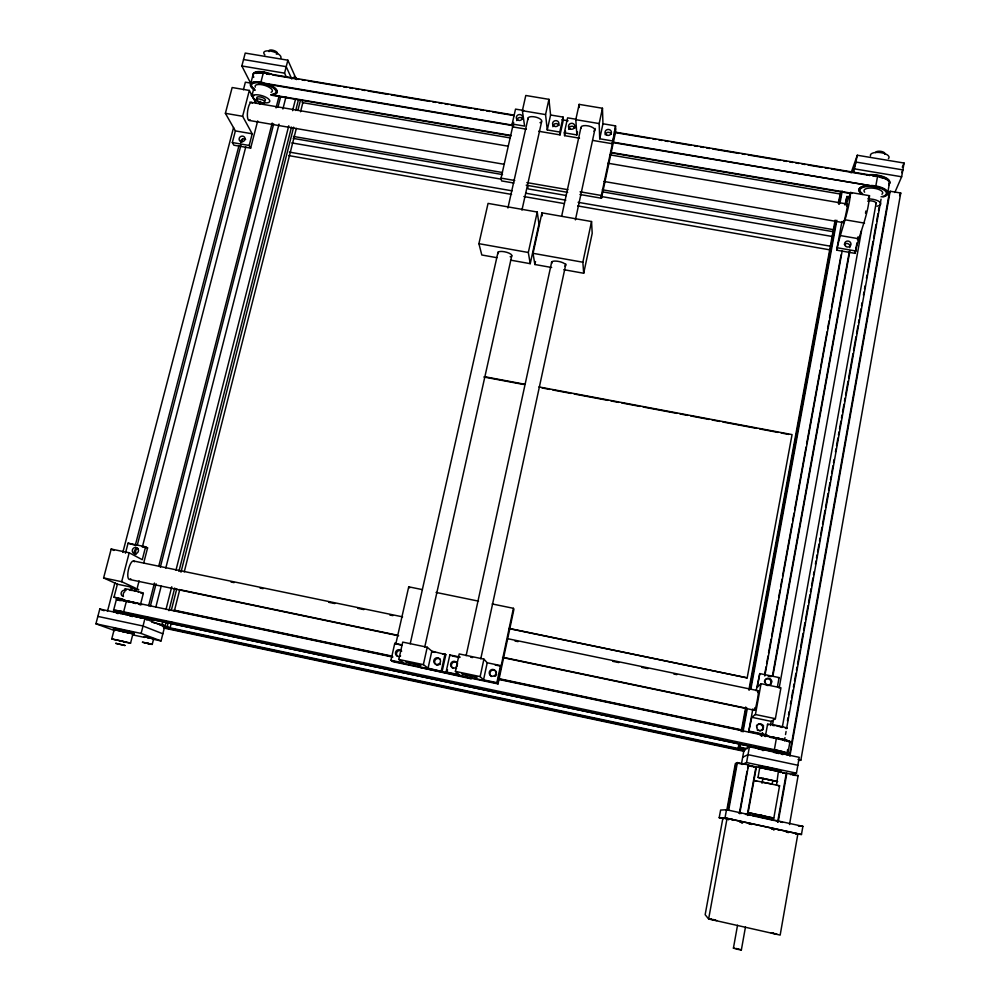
<?xml version="1.0" encoding="UTF-8"?>
<svg xmlns="http://www.w3.org/2000/svg" width="1000" height="1000" viewBox="0 0 1000 1000"><rect width="100%" height="100%" fill="white"/><g stroke="black" fill="none" stroke-linecap="round" stroke-linejoin="round"><path stroke-width="1.5" d="M843.612 220.625C842.562 231.15 849.938 196.262 846.663 205.925M795.6 833.85L801.462 834.5L802.887 826.338L726.5 809.75L720.612 810.062L719.2 817.7L723.7 818.675M790.512 774.625L796.45 773.175L799.25 757.337L749.438 746.775L744.062 749.712L741.575 763.288M894.812 192.525L901.65 176.775L904.075 163.038L857.3 155.238L851.062 172.9M789.513 824.55L798.138 775.55L778.375 771.612L776.488 785.212M799.675 760.487L800.863 760.113L900.75 193.038L890.138 191.238L889.237 193.363L789.538 754.862M797.887 833.825L780.163 935.1L708.625 918.975L705.15 914.688L722.875 818.275L727.062 818.4L797.887 833.825L795.037 833.512M761.938 815.763L773.825 818.1L779.575 785.763L754.8 780.562L756.762 781.2M787.663 749.488L786.888 753.863A14.262 0.787 11.7 0 0 786.762 753.625M787.875 753.325L789.95 741.663M887.6 193.6L889.412 183.388M777.613 822.062L786.263 773.3M778.175 822.087L786.862 773.15M789.875 756.188L890.138 191.238M766.562 735.3L748.725 731.538L751.8 717.3L771.188 721.375L775.387 718.688L780.938 687.8L761.05 683.675L757.275 687.312L759.788 673.587L779.087 677.575L777.438 686.737M841.912 221.588L836.688 250.162L855.062 253.363C859.025 233.9 868.25 215.938 869.488 195.688L850.612 192.475L846.188 204.675M737.537 925.238L733.425 948.088L736.888 949.188L741.35 950L745.45 927.1M772.2 783.787L772.75 780.713M782.375 726.938L876.15 202.963M787.438 720.913L787.975 717.837M788.525 714.762L789.075 711.688M790.45 704L791 700.925M791.55 697.85L792.925 690.163M793.462 687.087L794.013 684.013M794.562 680.938L795.938 673.25M796.488 670.175L797.038 667.1M797.588 664.025L800.05 650.2M800.6 647.125L803.075 633.288M803.625 630.212L804.987 622.525M805.537 619.45L808.012 605.612M808.562 602.537L809.938 594.862M810.475 591.788L811.025 588.713M811.575 585.638L812.95 577.95M813.5 574.875L814.05 571.8M815.425 564.113L815.962 561.038M816.513 557.962L817.062 554.888M817.613 551.812L818.988 544.125M819.538 541.05L820.088 537.975M820.638 534.913L822 527.225M822.55 524.15L825.025 510.312M825.575 507.238L828.037 493.4M828.587 490.325L829.963 482.638M830.512 479.562L831.062 476.488M831.612 473.413L832.975 465.737M833.525 462.663L834.075 459.588M835.45 451.9L836 448.825M836.55 445.75L837.913 438.062M838.462 434.988L839.013 431.912M839.562 428.837L840.938 421.15M841.488 418.075L842.038 415M842.588 411.925L843.95 404.25M844.5 401.175L845.05 398.1M845.6 395.025L848.075 381.188M848.625 378.113L853.012 353.512M853.562 350.438L856.025 336.613M856.575 333.537L857.95 325.85M858.5 322.775L859.05 319.7M859.6 316.625L860.962 308.938M861.513 305.863L862.062 302.787M863.438 295.1L863.988 292.025M864.538 288.95L865.088 285.875M866.45 278.188L867 275.125M867.55 272.05L870.025 258.212M870.575 255.138L873.037 241.3M873.587 238.225L876.062 224.387M876.6 221.312L877.975 213.637M878.525 210.562L879.075 207.488M784.438 740.713L784.975 737.638M785.525 734.575L786.075 731.5M786.625 728.438L881.062 199.188M747.45 813.925L755.987 766.838L759.463 767.3M761.538 736.175L762.1 733.112M762.65 730.037L763.487 725.438M770.987 684.025L771.538 680.95M772.375 676.35L849.362 251.438M747.625 815.45L756.462 766.663M762.025 735.938L762.588 732.862M772.875 676.075L849.887 250.875M765.325 736.587L767.562 724.25M764.112 779.05L758.025 777.463L759.775 767.487L780.713 771.975L778.713 771.8M855.062 253.363L856.975 242.825M857.513 239.812L858.062 236.788M770.438 725.537L771.188 721.375M762.013 783.225L762.837 778.625M772.513 724.925L773.35 720.312M779.15 688.1L861.513 230.85M728.737 809.762L737.387 762.588L748.587 764.975L739.712 813.737M740.275 743.088L739.425 747.7L740.763 744.175M743.012 731.875L747.25 708.838M750.913 688.863L836.85 220.25M839.95 203.35L842.212 191.05M748.725 731.538L752.85 708.9M756.162 690.8L759.788 673.587M844.938 205.05L846.95 196.5L850.013 197.013M836.688 250.162C840.625 230.75 848.988 212.537 850.612 192.475M845.55 204.15L846.95 196.5M742.087 764.463L746.562 762.537L749.438 746.775M853.775 171.8L857.3 155.238M751.8 717.3L755.425 714.513L761.05 683.675M739.562 812.212L747.025 771.237M747.575 768.2L748.587 764.975M764.638 674.538L766.038 666.85M766.6 663.775L768 656.087M768.55 653.025L771.075 639.188M771.637 636.112L778.075 600.763M778.637 597.688L780.025 590M780.588 586.925L781.988 579.237M782.55 576.163L792.062 523.913M792.625 520.837L794.025 513.15M794.587 510.075L806.062 447.05M806.625 443.975L820.062 370.2M820.625 367.125L827.062 331.775M827.613 328.7L829.013 321.012M829.575 317.938L830.975 310.262M831.538 307.188L841.05 254.925M764.788 675.987L842.138 251.112M509.137 628.612L747.175 677.875L792.05 434.6L538.913 386.925M719.2 817.7L725.013 817.85L726.5 809.75M726.85 809.862L735.362 763.538L736.1 763.188L727.537 809.825M738.975 743.85L738.125 748.462L744.862 749.275M741.225 731.562L745.738 706.988M748.85 690.088L835.15 220.075M838.25 203.175L840.837 191.375M738.888 748.012L739.725 743.413M741.975 731.15L746.2 708.162M749.575 689.762L835.662 220.738M838.763 203.875L841.012 191.612M728.025 809.8L736.625 762.938L737.387 762.588M742.525 730.812L746.75 707.775M750.125 689.362L836.05 221.1M839.15 204.213L841.4 191.938M708.625 918.975L727.062 818.4M563.85 269.688L583.688 273.25L582.85 262.213L591.538 221.537L541.95 212.85L533.05 253.325L534.862 264.5L551.65 267.5M583.688 273.25L592.2 233.325L591.538 221.537M492.175 603.95L513.413 608.312L513.925 609.275L498.038 683.9L496.875 682.688L500.525 665.575L487.212 662.775L483.913 659.125L459.212 653.938L455.4 671.4L459.363 674.762L446.1 671.963L449.837 654.938L460.125 657.087M592.962 140.45L612.388 143.737L615.538 125.887L602.95 123.775L602.463 108.263L579.138 104.375L575.8 119.663L576.875 134.925L564.338 132.812L567.612 117.85L575.962 119.25M513.413 608.312L497.438 683.275L391.975 661M579.95 194.5L601.462 198.225L601.362 195.487L615.575 128.763M601.462 198.225L615.612 131.775L615.538 125.887M480.763 658.812L565.862 264.075M575.4 219.875L595.112 128.438M496.875 682.688L483.537 679.875L480.15 676.612L483.913 659.125M612.337 140.912L599.725 138.787L599.175 123.575L602.463 108.263M483.537 679.875L487.212 662.775M599.725 138.787L602.95 123.775M576.875 134.925L577.525 131.938M466.112 655.688L551.7 261.962M561.663 216.175L580.9 127.662M445.825 654.638L442.1 671.587L428.062 668.15L423.363 664.638L398.825 659.45L402.725 642.1L427.225 647.237L431.825 651.15L445.825 654.638L442.788 654M538.638 131.263L560.05 134.887L563.325 119.987L563.075 117.088L550.588 115L548.938 99.338L525.788 95.487L522.375 110.7L524.6 126.1L512.163 124L515.525 109.113L523.812 110.5M534.862 264.5L535.513 261.55M447.512 669.775L446.887 672.6L446.1 671.963M579.525 138.175L564.587 135.65L565.562 131.175M428.062 668.15L431.825 651.15M560.05 134.887L559.788 132.037L547.275 129.938L550.588 115M510.55 260.138L530.225 263.675L528.325 252.488L537.238 212.025L488.05 203.4L478.913 243.675L481.8 254.988L496.925 257.7M530.225 263.675L538.962 223.95L537.238 212.025M441.287 670.95L445.025 653.925M559.788 132.037L563.075 117.088M424.738 647.1L511.775 255.812M521.938 210.138L541.587 121.825M423.363 664.638L427.225 647.237M547.275 129.938L545.55 114.588L548.938 99.338M410.213 643.763L498.025 252.162M507.925 207.975L528.088 118.075M498.038 683.9L393.05 661.712L390.938 660.312L394.762 643.375L402.062 644.9M395.725 644.338L408.725 586.812L422.375 589.625M513.888 183.05L501.587 180.925L501.05 178.125L513.638 122.413M171.625 621.8L170.087 627.85L167.188 626.65L168.337 622.112M171.4 610L176.762 588.812M180.987 572.163L293.637 127.163M297.85 110.512L300.525 99.925M174.3 611.2L179.65 590.013M184.25 571.85L296.337 128.4M300.55 111.75L302.838 102.675L301.55 99.825M152.225 644.412L142.487 642.225L152.225 644.412L153.663 638.75L149.462 637.688M166.275 621.275L165.125 625.8L162.162 624.575L162.925 621.562M166 609.462L171.75 586.788M175.975 570.163L288.762 125.787M292.587 110.675L295.663 98.575M152.062 639L161.038 640.925L164.65 626.688L144.925 618.612L99.787 609.038L95.925 623.8L114.738 630.612M168.95 610.688L174.7 588.025M178.912 571.4L291.5 127.112M295.712 110.487L298.4 99.913M161.038 640.925L141.125 633.438L144.925 618.612M286.438 77.25L284.562 73.15L287.875 60.2L245.225 53.087L241.85 65.975L250.963 83.825M148.625 605.75L154.438 583.062M158.7 566.413L272.188 123.038M276.05 107.9L279.15 95.8M146.812 620.05L147.587 617.025M150.287 606.438L156.088 583.75M160.35 567.1L273.7 123.875M277.95 107.238L280.663 96.65M151.938 622.413L152.7 619.388M155.787 607.312L161.175 586.175M165.8 568.05L279.037 124.113M282.887 109.012L285.963 96.938M142.325 547.087L245.775 146.888M125.45 553.188L128.062 543.175L145.6 546.8L142.275 559.7L129.2 552.775L111.188 549.05L103.612 577.925L117.387 584.2L135 587.888L121.688 581.712L103.612 577.925M250.662 148.125L249.188 145.475L252.2 133.8L242.625 116.287L249.338 90.438L232.15 87.525L225.387 113.325L235.375 130.9L232.338 142.55L233.888 145.2L250.662 148.125L257.675 120.938M259.837 104.2L260.575 101.312M136.775 589.837L139.088 580.85M143.725 562.888L147.587 547.913L145.6 546.8M123.663 641.9L130.562 643.112L132.938 633.875L114.162 629.612L111.762 638.862L116.55 640.263M140.375 604.862L143.35 593.3M121.975 599.35L114 597.2L117.387 584.2M113.612 610.2L116.45 599.275M250.588 84.162L253.088 74.538M121.688 581.712L129.2 552.775M135.225 545.625L238.95 145.7M251.875 95.9L253.825 88.35M135.013 553.888L136.575 547.85M137.363 544.837L240.963 145.037M241.737 142.012L242.525 139M116.825 611.525A14.775 0.775 13 0 1 122.05 611.487L123.65 611.825L126.5 600.825L392.812 657.075M259.275 82.362L260.8 82.625L263.3 72.95L514.237 115.15M107.463 611.375L114.95 582.65M122.825 552.413L233.562 127.55M243.412 89.75L245.375 82.188L250.875 83.125M852.438 172.275L856.05 162.062L902.862 169.9L901.675 172.638M868.425 198.388L869.488 195.688M877.4 176.7L879.212 176.588A14.512 5.65 7.4 0 1 888.775 184.788M902.288 167.188L904.075 163.038M899.587 195.637L900.75 193.038M747.175 677.875L509.012 628.4M778.413 678.175L779.087 677.575M138.575 592.288L137.988 591.912M742.688 757.25L748 754.65L797.85 765.25M117.4 612.413L138.45 617.188L137.238 617.2M113.3 628.212L131.012 631.862M796.975 775.825L798.138 775.55M153.537 638.775L152.338 638.6M779.575 785.763L778.138 785.688M772.638 780.537L762.875 778.438L765.438 779.15M111.762 638.862L130.562 643.112M733.425 948.162L734.2 948.15M779.7 770.475L777.913 770.325M780.288 770.738L780.938 770.738L777.45 769.675M778.763 771.7L779.438 771.6L758.512 767.237L761.112 768.15M758 777.362L777.675 781.5L773.888 781.062M798.462 826.05L802.887 826.338M781.4 727.337L782.288 727.35L776.538 725.788M117.325 613.462L118.263 613.538M138.55 589.85C140.7 589.35 125.712 586.413 132.113 588.462M762.387 749.15L783.938 753.875L781.925 753.763M762.163 750.375L763.5 750.5M132.162 632.675L132.812 632.5M133.188 632.925L134.4 632.962L131.788 632.163M127.713 632.788L127.238 632.45M132.9 634.075L134.1 634.113L113 629.362L114.688 629.975M771.225 784.125L772.113 784.212L770.975 783.838M263.538 73.438L261.363 73.112A12.725 4.75 16.9 0 0 256.363 73.412M776.012 752.4L776.888 752.525M258.863 82.788L513.75 125.75M127.325 632.725L128.212 632.825L127.513 632.537M765.263 768.587L767.05 768.875M711.488 919.212L710.662 919.15L715.65 920.413M716.287 920.537L716.95 920.525M775.3 725.575L772.9 725.55M776.162 770.05L778.925 770.575M753.325 766.787L754.362 766.912L753.65 766.663M765.537 768.625L767.5 768.962M115.5 628.488L118.775 629.075M243.538 59.525L286.212 66.675L291.812 79.05M522.375 110.7L545.55 114.588M575.8 119.663L599.175 123.575M241.85 65.975L284.562 73.15M561.95 119.763L568.075 120.787M854.812 168.912L901.65 176.775M614.312 131.988L877.575 176.262L875.713 186.562L612.188 142.45M266.613 73.95L269.688 74.463M272.762 74.987L298.925 79.388M302 79.9L305.075 80.425M308.15 80.938L340.462 86.375M343.537 86.888L346.613 87.413M349.688 87.925L352.762 88.438M355.85 88.963L358.925 89.475M362 90L365.075 90.512M368.15 91.037L388.15 94.4M391.225 94.913L429.688 101.388M432.775 101.9L435.85 102.425M438.925 102.938L442 103.45M445.075 103.975L448.15 104.488M451.238 105.013L471.238 108.375M474.312 108.888L477.388 109.412M480.462 109.925L483.537 110.438M486.613 110.962L489.7 111.475M492.775 112L514.312 115.612M615.85 132.7L649.7 138.387M652.775 138.912L655.85 139.425M658.938 139.95L662.013 140.463M665.088 140.975L668.162 141.5M671.237 142.012L691.237 145.375M694.312 145.9L697.4 146.412M700.475 146.938L703.55 147.45M706.625 147.963L709.7 148.488M712.775 149L738.938 153.4M742.013 153.925L745.088 154.438M748.162 154.963L780.475 160.387M783.55 160.912L786.625 161.425M789.7 161.95L792.788 162.463M795.863 162.975L798.938 163.5M802.013 164.013L805.088 164.537M808.162 165.05L822.013 167.375M825.088 167.9L828.162 168.412M831.25 168.938L869.712 175.4M872.788 175.925L875.863 176.438M260.8 82.625L512.913 125.225M612.85 142.113L877.375 186.863M526.4 129.2L512.625 126.862L512.163 124M271.012 94.688L510.925 135.425M610.9 152.387L852.35 193.375M271.238 95.162L511 135.863M610.9 152.825L850.662 193.538M302.225 102.575L509.925 137.875M609.938 154.863L840.713 194.088M251.038 95.162L254.088 95.675M249.825 102.125L508.013 146.175M607.913 163.212L847.663 204.125M225.387 113.325L242.625 116.287M845.625 219.875L864.55 223.137M248.962 120.4L504.087 164.288M603.987 181.462L843.75 222.712M293.425 136.438L502.45 172.525M602.35 189.775L832.9 229.575M293.188 138.387L502.525 174.575M602.575 191.863L833.45 231.762M235.375 130.9L252.2 133.8M839.825 235.475L858.25 238.663M501.05 178.125L514.725 180.487M526.888 182.6L567.925 189.7M580.075 191.8L601.362 195.487M291.788 142.9L500.962 179.125M600.938 196.438L833.188 236.65M526.175 185.188L567.663 192.375M566.312 195.525L528.088 188.9L527.55 185.425M289.337 152.1L512.05 190.825M525.875 193.238L565.812 200.175M578.1 202.312L830 246.125M232.338 142.55L249.188 145.475M837.575 247.825L856.025 251.038M263.3 72.95L261.788 72.688A13.85 5.162 16.9 0 0 253.65 77.45M288.612 155.575L511.562 194.412M523.862 196.55L563.837 203.512M577.675 205.925L829.837 249.85M478.913 243.675L528.325 252.488M533.05 253.325L582.85 262.213M124.138 600.75L128.25 601.525M765.612 767.075L758.737 766.012L759.762 766.488M749.4 765.75L753.062 766.513M782.725 773.075L784.475 773.337L782.525 772.788M764.613 816.162C766.488 816.4 755.713 814.087 758.375 814.825M124.475 613.837L126.525 614.225M738.575 812.987L741.338 813.5M485.213 376.812L525.1 384.325M483.825 376.987L523.675 384.487M542.062 387.95L549.725 389.4M552.788 389.975L571.175 393.438M574.25 394.012L607.962 400.363M611.025 400.95L618.688 402.388M621.75 402.962L640.15 406.425M643.213 407.013L676.925 413.363M680 413.938L687.663 415.375M690.725 415.95L709.112 419.425M712.175 420L719.837 421.438M722.913 422.013L756.625 428.363M759.688 428.95L778.088 432.413M781.15 432.987L788.812 434.425M770.763 750.837L772 751.075M765.088 766.912L778.4 769.837M770.375 780.188L767.913 779.688M780.2 772.3L780.962 772.45M470.65 657.175L472.537 657.55M132.65 590.538L129.375 590.1L130.087 590.425M875.512 186.988L877.887 187.475M123.05 641.587L125.838 642.075L116.525 639.975M130.438 615.588L128.125 615.1M763.925 816.025L761.05 815.425M739.887 821.462L742.675 822.025M773.938 829.463L772.738 829.212M436.037 592.425L478.512 601.15M135.938 545.5L128.062 543.175M143.225 547L147.587 547.913M768.062 676.038L771.025 676.65M745.462 814.312L750.675 815.387M133.925 561.05L402.587 616.862M507.9 638.737L758.238 690.738M231.012 581.987L234.075 582.625M260.025 588.025L263.075 588.65M328.725 602.3L334.837 603.562M357.738 608.325L363.85 609.6M389.8 614.987L392.85 615.625M515 641L518.05 641.637M612.712 661.312L618.812 662.575M641.712 667.337L647.825 668.6M673.775 674L676.838 674.638M136.75 589.55L134.4 589.038M126.838 600.975L124.562 600.5A13.55 0.8 13 0 0 118.112 599.5A13.55 0.8 13 0 1 123.938 600.4M147.975 637.35L143.938 636.562L147.688 637.612M149.625 637.962C156.113 639.2 142.338 635.962 147.45 637.463M151.35 638.413L148.15 637.638M768.1 767.55L770.688 768.1M751.912 766.513L749.663 766.025M179.163 589.562L397.4 635.225M504.225 657.575L745.337 708.025M129.913 579.55L398.688 635.788M502.537 657.525L754.525 710.25M755.425 714.513L775.387 718.688M401.85 645.4L394.762 643.375M432.175 651.775L435.213 652.412M452.088 655.95L459.513 657.513M495.138 664.987L501.075 666.237L500.525 665.575M726.45 818.962L728.688 819.45M772.087 828.812L774.712 829.362M114 597.2L122.812 599.062M749.262 731.162L767.188 734.95M173.85 610.112L392.05 656.125M498.862 678.65L743.012 730.15M174.088 610.538L392.525 656.612M497.925 678.838L740.788 730.062M498.275 679.325L778.337 738.337A15.5 0.963 11.6 0 1 789.5 741.825M141.962 604.663A14.75 0.875 13 0 0 126.487 600.825L124.9 600.487A14.75 0.875 13 0 0 116.575 599.538M455.4 671.4L480.15 676.612M390.938 660.312L404.087 663.088L398.825 659.45M123.65 611.825L776.225 750.088A15.525 0.862 11.7 0 1 785.975 753.375M141.012 617.1L758.775 748.05M141.375 617.25L757.113 747.763M752.163 815.7L756.625 816.637M153.4 622.725L162.162 624.575M740.2 747.237L747.188 748.725M798.05 759.513L800.863 760.113M159.625 624.637L165.125 625.8M739.425 747.7L745.425 748.975M161.713 625.487L167.188 626.65M162.9 626.325L744.987 749.912M163.35 626.987L744.663 750.45M164.037 627.537L743.875 750.688M164.137 628.112L744.25 751.35M97.863 616.413L143.025 626.013L162.85 633.8M95.925 623.8L141.125 633.438M746.562 762.537L796.45 773.175M748.138 765.163L755.987 766.838M736.625 762.938L742.638 764.225M792.425 774.85L795.462 775.5M132.6 634.85L144.575 637.413M733.625 819.925L731.587 819.412M749.237 823.4L752.212 824.025M786.462 832.087L788.5 832.513L786.263 831.975M773.625 829.438L772.337 829.163L774.175 829.513L773.2 829.262M735.837 948.45L738.888 949.15M125.425 632.362L123.038 631.825M757.887 816.912L774.587 820.575M740.95 822.237L740.175 822.062L741.538 822.337M742.175 822.562L741.413 822.4L742.862 822.625M740.812 822.3L742.15 822.588M725.013 817.85L801.462 834.5M725.888 818.925L728.913 819.587M740.625 822.225L742.487 822.575M712.887 919.488L715.35 920.062M773.737 933.2C764.925 931.413 781.587 935.525 775.413 933.6M773.625 752.337L779.062 753.575M121.013 629.538L123.438 630.075M123.775 632L124.975 632.263M148.713 637.513L146.012 637L147.825 637.55M731.188 819.4L732.013 819.587M732.425 819.6L733.25 819.775M728.3 819.425L726.787 819.1M771.912 828.95L773.225 829.237M740.188 822.138L740.962 822.3M758.737 815.062L748.975 812.763L773.825 818.1M772.5 829.1L774.438 829.513L772.825 829.175M148.562 637.725L151.662 638.3L150.162 637.85M121.875 641.325L119.462 640.775M123.35 631.487L125.725 632.05M148.65 637.413L149.925 637.7M770.013 783.6L762.688 782.288M775.75 820.837L778.05 821.375M773.238 768.65L775.537 769.188M767.913 769.463L765.812 768.962M777.775 829.65L780.025 830.188M130.662 602.062L135.412 603.225M133.85 590.8L136.213 591.375M770.013 751.162L771.15 751.438M124.087 631.663L125.275 631.938M780.312 821.912L782.537 822.438M767.2 769.3L765.362 768.838M128.95 614.788L130.1 615.062M129.938 615.913L132.537 616.562M762.275 767.087L764.175 767.562M775.7 751.888L777.337 752.337M124.775 614.263L125.775 614.525M115.962 629.012L117.55 629.462M130.213 631.725L132.775 632.362M761.812 768.25L759.775 767.487M119.062 613.075L120.838 613.6M781.213 754.125L782.763 754.587M739.788 949.4L741.35 950M115.475 630.112L114.162 629.612M778.838 770.062L779.6 770.337M138.963 604.25L139.975 604.625M99.787 609.038L104.087 610.725M111.188 549.05L113.888 550.45M420.325 667.475L471.337 678.863L470.438 678.062M449.837 654.938L450.613 655.638M408.725 586.812L409.725 587.875M249.338 90.438L256.038 103.375M287.875 60.2L296.525 79.6M541.95 212.85L542.35 215.825M564.338 132.812L564.587 135.65M579.138 104.375L579.338 107.487M551.9 263.163A7.188 2.275 12.1 0 1 559.263 261.562A7.188 2.275 12.1 0 1 564.85 266.038M511.163 256.438A7.163 2.263 12.8 0 1 510.15 256.737M498.263 253.575A7.163 2.263 12.8 0 1 504.35 251.737A7.163 2.263 12.8 0 1 511.737 255.987M528.337 119.438A7.037 2.8 12.9 0 1 531.613 116.638A7.037 2.8 12.9 0 1 540.3 119.062A7.037 2.8 12.9 0 1 539.987 122.688M552.863 126.725A3.188 2.963 -10.9 0 1 559.05 125.463M516.775 120.638A3.175 2.95 -12.9 0 1 522.575 118.7M581.2 128.338A7.075 2.825 12 0 1 588.612 125.975A7.075 2.825 12 0 1 593.938 131.175M605.138 134.75A3.2 2.988 -8.1 0 1 611.3 134.262M568.713 129.4A3.188 2.963 -10.1 0 1 574.913 128.138M456.488 666.988A3.425 3.375 -61.9 0 1 450.863 666.062A3.425 3.375 -61.9 0 1 454.137 661.287A3.425 3.375 -61.9 0 1 457 666.25M453.188 668.413A3.413 3.362 -62.1 0 1 452.25 663.112A3.413 3.362 -62.1 0 1 457.587 663.512M456.562 668.225A3.413 3.362 -62.1 0 1 455.763 668.612M491.675 676.525A3.425 3.388 -69 0 1 491.025 670.888A3.425 3.388 -69 0 1 496.45 672.412M496.538 674.175A3.425 3.388 -69 0 1 495.062 676.338M400.613 655.938A3.425 3.35 -57.5 0 1 395.975 654.963A3.425 3.35 -57.5 0 1 397.025 650.25A3.425 3.35 -57.5 0 1 401.675 651.225M397.537 656.338A3.4 3.337 -57.6 0 1 401.388 650.788M440.462 664.112A3.413 3.35 -60.4 0 1 439.787 664.688M438.125 665.238A3.413 3.35 -60.4 0 1 434.812 660.725A3.413 3.35 -60.4 0 1 440.262 659.312M119.138 600.363A13.55 0.8 13 0 1 117.912 599.888M116.688 610.6A13.575 0.712 13 0 0 116.312 611.25A13.575 0.712 12.9 0 0 115.475 611.55M118.888 610.962A13.575 0.712 13 0 1 121.713 611.5M788.7 741.462A14.25 0.887 11.6 0 0 778.962 738.562L776.425 738.012L774.375 749.75L776.862 750.3A14.262 0.787 11.7 0 1 785.088 752.4M766.175 736.112A14.25 0.887 11.6 0 1 768.175 736.438M769.262 736.625A14.25 0.887 11.6 0 1 783.238 739.575A14.25 0.887 11.6 0 1 789.062 741.587M255.1 90.337A13.863 5.1 16.9 0 1 254.4 82.35A13.863 5.1 16.9 0 1 274.088 87.875A13.863 5.1 16.9 0 1 271.2 94.862M254.788 89.55A12.737 4.675 16.9 0 1 255.4 82.825A12.737 4.675 16.9 0 1 272.762 87.587A12.737 4.675 16.9 0 1 272.025 94.275M862.575 193.675A13.35 5.125 7.5 0 1 865.275 186.75A13.35 5.125 7.5 0 1 883.85 189.9A13.35 5.125 7.5 0 1 881 196.812M879.725 177.213A13.338 5.2 7.4 0 1 882.788 178.2M862.675 194.438A14.538 5.575 7.5 0 1 863.337 186.562A14.538 5.575 7.5 0 1 883.763 189.125A14.538 5.575 7.5 0 1 882.95 196.988M758.8 748.288A15.525 0.85 11.7 0 1 773.487 750.15A15.525 0.85 11.7 0 1 786.787 754.125M759.237 748.213A14.262 0.787 11.7 0 1 765.475 748.688A14.262 0.787 11.7 0 1 781.05 751.925M783.75 752.625A14.262 0.787 11.7 0 1 785.688 753.213M760.575 749.488A15.525 0.85 11.7 0 1 761.988 748.662A15.525 0.85 11.7 0 1 781.5 752.6A15.525 0.85 11.7 0 1 786.675 754.737M770.225 737.35A15.5 0.963 11.6 0 1 785.2 740.612A15.5 0.963 11.6 0 1 789.925 742.525M760.288 735.413A15.5 0.963 11.6 0 1 761.55 735.425M763.763 735.662A15.5 0.963 11.6 0 1 782.013 739.175A15.5 0.963 11.6 0 1 790.037 741.912M768.45 724.8A10.075 0.7 11.6 0 1 771.75 724.587A10.075 0.7 11.6 0 1 784.412 727.237A10.075 0.7 11.6 0 1 785.413 728.363M773.462 737.675A10.088 0.625 11.6 0 1 776.062 738.2M778.587 738.763A10.088 0.625 11.6 0 1 780.888 739.3M782.788 739.812A10.088 0.625 11.6 0 1 784.912 740.55M869.262 175.45A10.613 4.15 7.3 0 1 877.125 175.525M868.975 175.263A14.512 5.663 7.4 0 1 884.925 177.875A14.512 5.663 7.4 0 1 888.863 184.488M873.763 175.712A13.338 5.2 7.4 0 1 876.087 175.938M878.388 176.325A13.338 5.2 7.4 0 1 885.975 179.15M866.9 175A14.512 5.663 7.4 0 1 884.038 176.912A14.512 5.663 7.4 0 1 888.95 183.95M867.7 201.163A4.737 1.787 7.6 0 1 873.8 201.425A4.737 1.787 7.6 0 1 875.7 203.9M871.4 185.463A14.538 5.575 7.5 0 1 885.588 189.562A14.538 5.575 7.5 0 1 885.638 195.637M859.438 191A14.538 5.575 7.5 0 1 866.612 185.55M876.538 186.588A13.35 5.125 7.5 0 1 878.75 187.125M867.913 198.95A9.463 3.575 7.6 0 1 879.613 201.863A9.463 3.575 7.6 0 1 876.975 206.213M864.638 192.2A9.45 3.625 7.5 0 1 873.512 188.188A9.45 3.625 7.5 0 1 881.938 194.25M875.612 152.6A4.7 1.913 7.1 0 1 881.162 151.4A4.7 1.913 7.1 0 1 884.712 154.262M870.487 155.95A9.412 3.8 7.1 0 1 880.775 152.625A9.412 3.8 7.1 0 1 888.413 158.65M115.425 611.7A14.775 0.775 12.9 0 1 126.625 613.088A14.775 0.775 12.9 0 1 141.812 617.6M118.275 611.475A13.575 0.712 12.9 0 1 134.2 614.975A13.575 0.712 12.9 0 1 140.95 617.325M117.487 612.938A14.775 0.762 12.9 0 1 117.15 611.8A14.775 0.762 12.9 0 1 136.55 616.138A14.775 0.762 12.9 0 1 140.1 618M117.975 600.15A13.55 0.8 13 0 1 121.125 600.5M118.925 600.05A14.75 0.862 13 0 1 130.688 602.362M133.2 602.95A14.75 0.862 13 0 1 135.65 603.55M116.688 599.362A14.75 0.875 13 0 1 126.487 600.825M126.15 589.688A9.575 0.637 13.1 0 1 128.363 589.325A9.575 0.637 13.1 0 1 140.938 592.325A9.575 0.637 13.1 0 1 140.85 593.188M119.925 600.612A13.55 0.8 13 0 1 118.45 600.075M124.938 600.588A13.55 0.8 13 0 1 137.213 603.425M264.9 54.95A8.988 3.475 17.2 0 1 271.312 51.225A8.988 3.475 17.2 0 1 280.712 58.212M260.125 72.325A10.125 3.787 17 0 1 264.613 72.537M294.188 76.263A4.662 1.775 16.7 0 1 295.462 79.138M254.075 98.425A3.013 2.763 -25.1 0 1 254.613 101.762M250.188 119.862A9.087 2.675 -82.4 0 1 247.625 111.025A9.087 2.675 -82.4 0 1 252.413 103.263M240.725 142.562A3.013 2.775 -26.4 0 1 245.637 139.45M135.85 554.487A3.212 3.025 -48.8 0 1 138.2 548.612M123.475 596.512A3.25 3.062 -51.6 0 1 121.375 592.362A3.25 3.062 -51.6 0 1 125.838 590.55M130.762 578.812A9.475 3.038 -76.9 0 1 128.363 569.975A9.475 3.038 -76.9 0 1 134.45 561.75M123.35 595.325A3.237 3.05 -51.7 0 1 124.8 591.675M764.412 681.45A3.4 3.3 39.8 0 1 768.6 678.938A3.4 3.3 39.8 0 1 770.875 683.375A3.4 3.3 39.8 0 1 766.287 685.113M756.425 726.025A3.425 3.325 45.9 0 1 762.25 725.713A3.425 3.325 45.9 0 1 759.75 730.925M758.037 730.562A3.425 3.325 45.9 0 1 757.288 730.075M757.7 692.487A9.938 0.65 -79.4 0 1 758.238 694.338A9.938 0.65 -79.4 0 1 755.713 707.537A9.938 0.65 -79.4 0 1 754.75 707.9M844.388 244.462A3.2 3 6.8 0 1 849.762 247.7M865.863 211.038A9.513 0.675 -78.2 0 1 865.5 213.175M253.625 76.737A13.85 5.175 16.9 0 1 256.6 72.237A13.85 5.175 16.9 0 1 269.425 73.987M255.975 73.125A12.725 4.75 16.9 0 1 263.663 72.925M266.875 73.637A12.725 4.75 16.9 0 1 269.012 74.3M253.162 74.688A13.85 5.175 16.9 0 1 271.775 74.362M257.262 98.625A4.513 1.625 16.8 0 1 258.438 96.8A4.513 1.625 16.8 0 1 264.025 98.325A4.513 1.625 16.8 0 1 264.788 100.688M260.775 102.112A9.025 3.262 16.8 0 1 253.363 95.262A9.025 3.262 16.8 0 1 267.975 98.513A9.025 3.262 16.8 0 1 263.025 102.613M267.55 83.9A13.863 5.1 16.9 0 1 273.925 94.125M252.887 88.2A13.863 5.1 16.9 0 1 251.838 82.638A13.863 5.1 16.9 0 1 262.9 82.5M261.163 82.6A12.737 4.688 16.9 0 1 263.3 83.038M272.938 87.112A12.737 4.688 16.9 0 1 275.863 90.113M255.287 87.15A9.012 3.312 16.9 0 1 265.225 85.562A9.012 3.312 16.9 0 1 271.075 92.312M269.05 51.625A4.487 1.75 17.2 0 1 271.15 50A4.487 1.75 17.2 0 1 276.575 51.9A4.487 1.75 17.2 0 1 276.35 54.175M420.688 665.25L406.112 662.05L420.688 665.25M462.2 673.888L476.825 677.1L462.2 673.888M115.8 643.35L124.987 645.487L115.8 643.35M144.662 642.663L150.213 643.975L144.662 642.663M751.637 824.4L748.913 823.8L751.587 824.4M518.05 120.2A3.188 2.963 -12.9 0 0 522.663 117.25A3.188 2.963 -12.9 0 0 517.762 115.062A3.188 2.963 -12.9 0 0 518.05 120.2M554.312 126.3A3.2 2.975 -11 0 0 558.938 123.35A3.2 2.975 -11 0 0 554 121.163A3.2 2.975 -11 0 0 554.312 126.3M570.237 128.988A3.2 2.975 -10.1 0 0 574.862 126.037A3.2 2.975 -10.1 0 0 569.913 123.837A3.2 2.975 -10.1 0 0 570.237 128.988M606.788 135.15A3.212 2.988 -8.1 0 0 611.413 132.175A3.212 2.988 -8.1 0 0 606.425 129.975A3.212 2.988 -8.1 0 0 606.788 135.15M494.487 675.713A3.438 3.4 -68.7 0 0 494.2 669.775A3.438 3.4 -68.7 0 0 489.237 673.037A3.438 3.4 -68.7 0 0 494.487 675.713M438.162 664.4A3.425 3.375 -60.2 0 0 439.438 658.612A3.425 3.375 -60.2 0 0 433.85 660.462A3.425 3.375 -60.2 0 0 438.162 664.4M241.35 141.725A3.025 2.788 -26.3 0 0 244.938 137.975A3.025 2.788 -26.3 0 0 239.925 137.113A3.025 2.788 -26.3 0 0 241.35 141.725M136.188 553.562A3.225 3.038 -48.8 0 0 137.575 548.225A3.225 3.038 -48.8 0 0 132.363 549.963A3.225 3.038 -48.8 0 0 136.188 553.562M765.175 682.6A3.413 3.312 39.7 0 0 770.925 683.787A3.413 3.312 39.7 0 0 768.938 678.263A3.413 3.312 39.7 0 0 765.175 682.6M756.688 727.35A3.438 3.337 45.8 0 0 762 730.013A3.438 3.337 45.8 0 0 761.513 724.15A3.438 3.337 45.8 0 0 756.688 727.35M845.725 246.337A3.212 3 6.8 0 0 850.938 244.6A3.212 3 6.8 0 0 846.65 241.213A3.212 3 6.8 0 0 845.725 246.337M257.65 101.45A4.513 1.625 16.7 0 0 264.812 102.4A4.513 1.625 16.7 0 0 259.212 99A4.513 1.625 16.7 0 0 257.65 101.45"/></g></svg>
